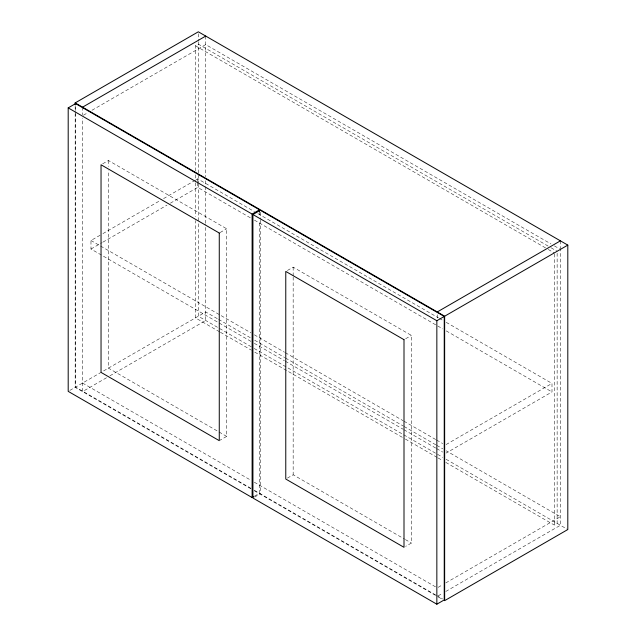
<?xml version="1.0" encoding="UTF-8"?>
<svg xmlns="http://www.w3.org/2000/svg" width="636" height="636" viewBox="0 0 636 636"><rect width="100%" height="100%" fill="white"/><g stroke="black" fill="none" stroke-linecap="round" stroke-linejoin="round"><path stroke-width="0.48" stroke-dasharray="3.18 2.39" d="M195.459 170.909L195.459 45.784L198.329 44.123L550.251 247.301M83.419 115.211L87.696 112.739M91.966 110.274L205.722 44.6L550.967 243.93M102.674 163.818L108.422 160.503L226.655 228.761L226.655 436.391L220.088 440.184M250.926 341.373L90.98 249.026L90.98 240.495L102.078 234.088M102.929 233.595L160.145 200.563M163.555 198.591L195.157 180.354M196.007 179.861L197.716 178.867L254.472 211.637M90.98 249.026L102.078 242.618M102.929 242.125L166.974 205.15M170.392 203.178L197.716 187.405L251.029 218.188M220.088 232.553L226.655 228.761M69.833 390.409L205.722 311.958L217.743 318.898M287.416 270.475L293.164 267.16L411.397 335.418L411.397 543.049L405.649 546.364M106.506 377.768L82.561 391.593L82.561 118.073M109.933 375.797L205.722 320.488L205.722 224.365M405.649 338.734L411.397 335.418M254.575 496.12L259.496 493.274L259.496 220.7M254.575 497.066L260.323 493.751L435.644 594.97M287.416 478.105L293.164 474.79L404.544 539.09M446.114 444.548L552 383.421L552 391.951L446.114 453.078M438.117 587.354L442.394 584.882M445.812 582.91L560.419 516.742L446.194 450.797M445.844 462.444L554.258 525.034L557.136 523.38L557.136 253.263M438.117 595.884L442.394 593.412M445.812 591.44L560.419 525.272L560.419 248.779M554.409 245.909L559.561 248.883M551.11 247.802L557.136 251.276M195.459 45.784L547.373 248.962M548.24 249.463L554.258 252.937M257.906 213.624L438.49 317.881M439.349 318.382L442.791 320.361M446.233 322.349L552 383.421M254.472 220.167L442.791 328.899M446.233 330.887L552 391.951M90.98 240.495L250.926 332.843M254.36 334.822L284.459 352.201M285.318 352.694L403.129 420.714M403.987 421.207L435.803 439.579M436.662 440.08L442.688 443.554M218.601 319.399L251.236 338.241M254.67 340.22L284.729 357.575M285.588 358.068L403.248 426.001M404.106 426.494L435.891 444.842M436.749 445.343L442.759 448.809M254.36 343.361L284.459 360.731M285.318 361.232L403.129 429.244M403.987 429.745L435.803 448.11M436.662 448.611L442.688 452.085M251.236 346.771L198.329 316.227L198.329 222.878M254.257 348.512L442.759 457.34M446.138 459.295L567.805 529.542M219.547 331.793L195.459 317.881L195.459 220.565M220.406 332.286L251.387 350.174M254.829 352.161L404.544 438.602M405.402 439.094L437.242 457.475M438.101 457.976L442.402 460.456M226.655 436.391L108.422 368.133L108.422 170.432M405.394 539.59L411.397 543.049M82.561 383.063L250.894 480.252M254.328 482.231L435.541 586.853M250.902 488.313L75.581 387.093L75.581 105.6M254.344 490.3L259.496 493.274M436.503 595.471L442.521 598.945M250.894 488.782L75.175 387.332L75.175 113.804M254.328 490.761L435.541 595.383M438.077 596.854L442.187 599.223M560.419 240.845L560.419 248.438M554.258 253.931L554.258 525.034M437.258 314.796L437.258 318.89M293.164 267.16L293.164 276.096M293.164 277.089L293.164 474.79M260.323 212.257L260.323 219.197M260.323 220.183L260.323 493.751M259.496 211.78L259.496 215.747M205.722 36.069L205.722 176.792M205.722 180.759L205.722 185.712M205.722 186.706L205.722 223.371M198.329 33.78L198.329 40.72M198.329 41.714L198.329 174.51M198.329 175.21L198.329 183.43M198.329 184.146L198.329 221.885M197.716 178.867L197.716 181.713M197.716 182.667L197.716 187.405M195.459 174.884L195.459 181.832M195.459 182.826L195.459 216.59M108.422 160.503L108.422 166.465M82.561 107.174L82.561 114.758M75.175 105.878L75.175 112.818"/><path stroke-width="0.95" d="M75.175 102.905L198.329 31.8L567.805 245.114L567.805 529.542L444.651 600.646L444.651 316.219L75.175 102.905L75.175 104.884M253.756 496.597L252.11 497.543L68.195 391.363L68.195 107.882L75.581 103.612L259.496 209.8L259.496 211.78M82.561 107.174L205.722 36.069M68.195 107.882L252.11 214.07L259.496 209.8M252.929 214.539L260.323 210.278L444.238 316.458L444.238 599.931L436.845 604.2L252.929 498.02L252.929 214.539L436.845 320.727L444.238 316.458M437.258 311.95L560.419 240.845M444.651 316.219L567.805 245.114M436.845 320.727L436.845 604.2M252.11 214.07L252.11 497.543M219.269 233.03L101.037 164.764L101.037 372.394L219.269 440.661L219.269 233.03M404.003 339.688L285.771 271.421L285.771 479.051L404.003 547.318L404.003 339.688"/></g></svg>
